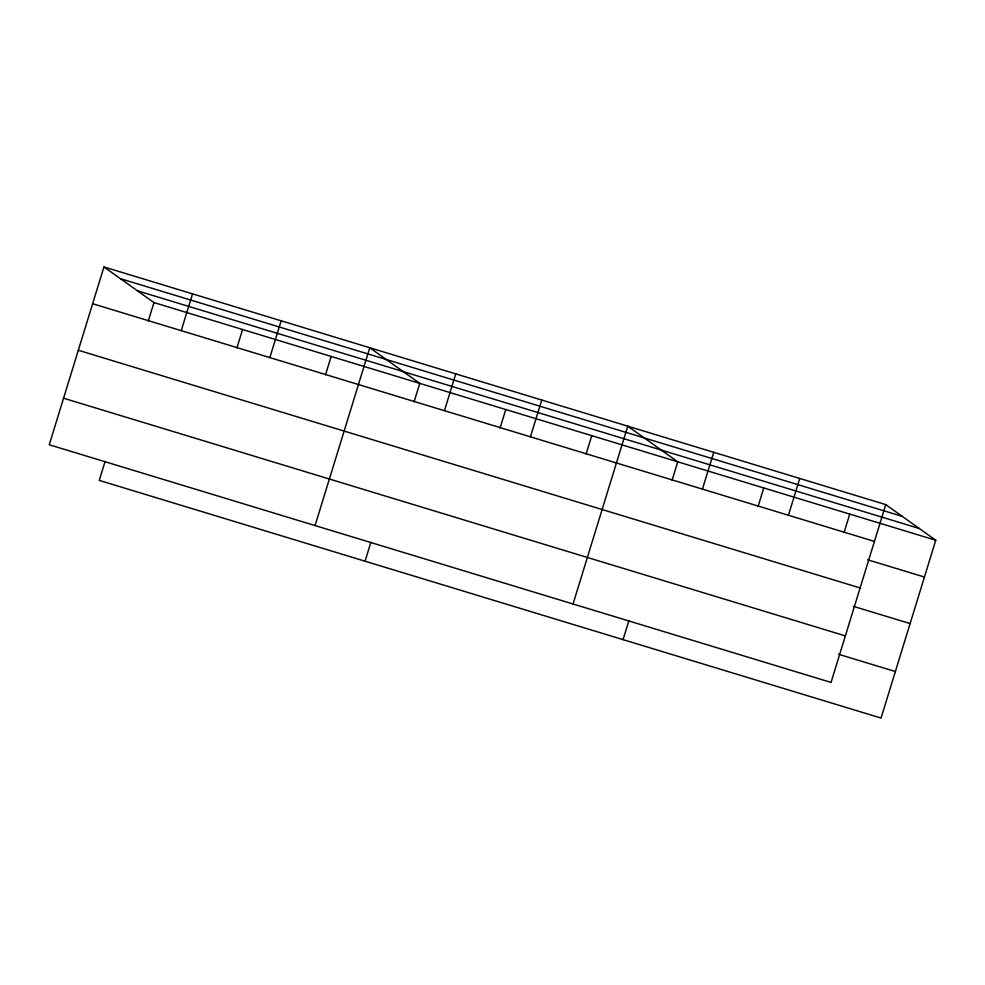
<?xml version="1.0" encoding="UTF-8"?>
<svg xmlns="http://www.w3.org/2000/svg" width="985" height="985" viewBox="0 0 985 985"><rect width="100%" height="100%" fill="white"/><g stroke="black" fill="none" stroke-linecap="round" stroke-linejoin="round"><path stroke-width="1.48" d="M103.954 266.935L49.25 444.752L831.044 682.433L885.749 504.603L103.954 266.935L153.956 302.567L935.75 540.248L881.046 718.065L99.251 480.397L105.075 461.485M148.304 320.962L153.956 302.567M181.24 330.664L192.555 293.862M236.905 347.902L242.569 329.507M269.841 357.604L281.156 320.802M325.506 374.842L331.169 356.435M315.052 525.571L369.769 347.742L419.77 383.374L414.106 401.769M365.066 561.204L370.877 542.292M444.444 410.683L455.76 373.881M500.109 427.921L505.761 409.526M530.435 436.823L541.762 400.033M586.1 454.06L591.763 435.665M573.048 604.002L627.753 426.173L677.754 461.805L672.102 480.212M623.049 639.634L628.873 620.735M702.428 489.114L713.756 452.324M758.093 506.352L763.757 487.957M788.431 515.266L799.746 478.464M844.096 532.503L849.747 514.096M120.453 278.693L902.248 516.374M137.457 290.809L919.251 528.489M92.639 303.725L874.421 541.405M867.588 559.763L924.435 577.038M78.32 350.266L860.102 587.946M853.269 606.304L910.115 623.579M63.569 398.211L845.352 635.891M838.518 654.249L895.365 671.536M885.749 504.603L935.75 540.248"/></g></svg>
